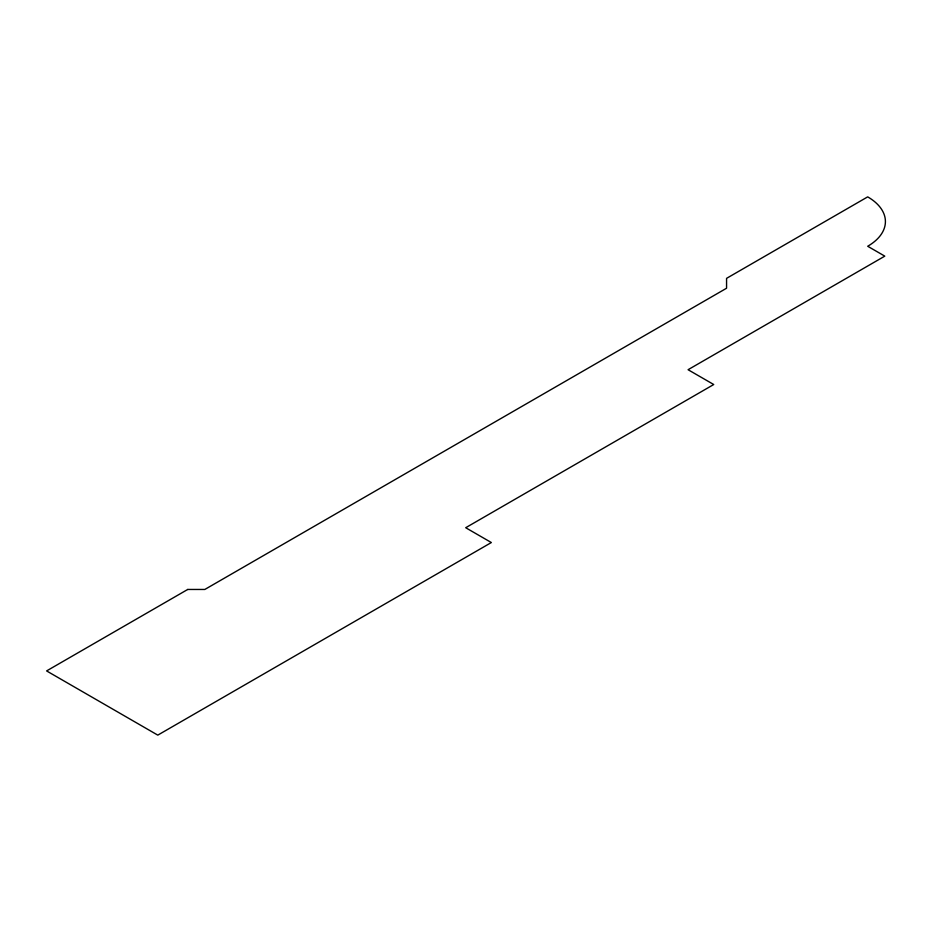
<?xml version="1.0" encoding="UTF-8"?>
<svg xmlns="http://www.w3.org/2000/svg" width="932" height="932" viewBox="0 0 932 932"><rect width="100%" height="100%" fill="white"/><g stroke="black" fill="none" stroke-linecap="round" stroke-linejoin="round"><path stroke-width="1.4" d="M187.728 589.455L46.6 670.923L157.788 735.127L491.35 542.54L465.697 527.722L713.737 384.52L688.072 369.713L884.794 256.137L867.692 246.258A60.475 34.915 0 0 0 867.692 196.873L726.564 278.353L726.564 288.233L204.83 589.455L187.728 589.455"/></g></svg>
